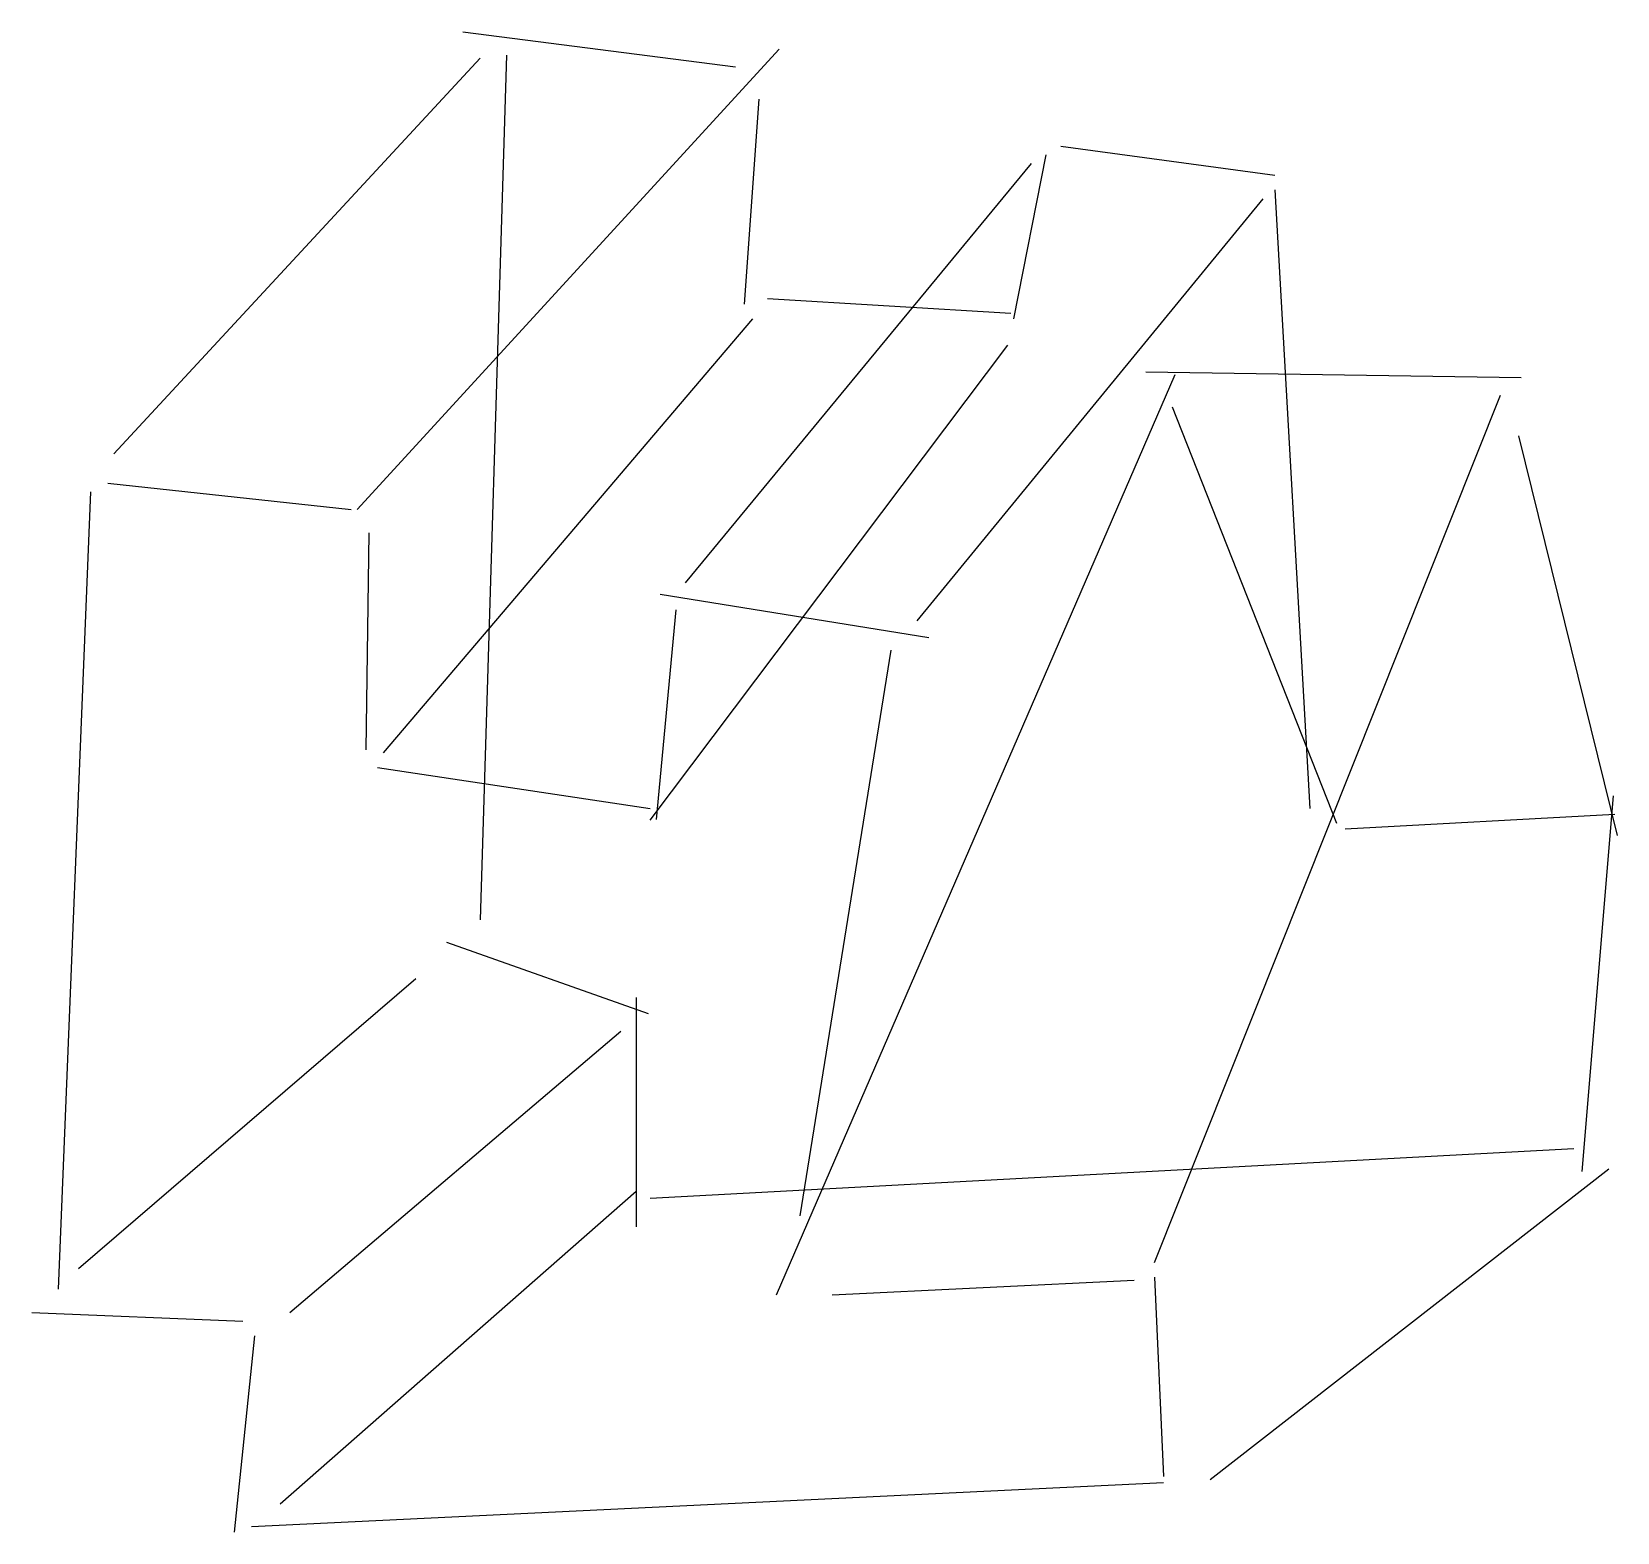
# Model space of a CAD drawing. Header units: metres. Extents: x -118 to 38, y -294 to -146.
import ezdxf

# ---------------------------------------------------------------- set-up
doc = ezdxf.new("R2010")
doc.units = ezdxf.units.M

msp = doc.modelspace()

# ---------------------------------------------------------------- linework, layer by layer
at = {"color": 0, "linetype": 'CONTINUOUS'}
for p, q in [((-75.232808, -146.294006), (-48.476972, -149.746372)), ((-109.46877, -187.722397), (-73.506625, -148.883281)), ((-85.589905, -193.188644), (-44.161514, -148.020189)), ((-70.91735, -148.595584), (-73.506625, -233.466246)), ((-46.175394, -152.911041), (-47.61388, -173.049842)), ((-21.145741, -174.488328), (-17.981073, -158.377287)), ((-16.542587, -157.514196), (4.459306, -160.391167)), ((-53.367823, -200.381073), (-19.419558, -159.240379)), ((-30.639748, -204.121136), (3.308517, -162.692744)), ((4.459306, -161.829653), (7.911672, -222.533754)), ((-45.312303, -172.474448), (-21.433438, -173.912934)), ((-83.000631, -217.067508), (-46.750789, -174.488328)), ((-56.820189, -223.684543), (-21.721136, -177.077603)), ((-44.449211, -270.291483), (-5.322397, -179.954574)), ((-8.199369, -179.666877), (28.625868, -180.242271)), ((-7.336278, -267.126814), (26.611987, -181.968454)), ((-5.610095, -183.119243), (10.500946, -223.97224)), ((28.365898, -185.978915), (38.070345, -225.184881)), ((-110.044164, -190.599369), (-86.1653, -193.188644)), ((-111.770347, -191.462461), (-114.935016, -269.716088)), ((-84.439117, -195.490221), (-84.726814, -216.779811)), ((-55.868703, -201.50603), (-29.472607, -205.775987)), ((-54.315991, -203.058742), (-56.256881, -223.632169)), ((-33.229022, -206.998107), (-42.147634, -262.523659)), ((-83.576025, -218.505994), (-56.820189, -222.533754)), ((37.682167, -221.303102), (34.576744, -258.180001)), ((11.364038, -224.547634), (37.832177, -223.109148)), ((-76.830309, -235.665684), (-57.033237, -242.652886)), ((-112.921136, -267.702208), (-79.835962, -239.220189)), ((-58.19777, -241.100174), (-58.19777, -263.614491)), ((-92.20694, -272.017666), (-59.697161, -244.398738)), ((-56.820189, -260.797476), (33.804416, -255.906625)), ((-1.870032, -288.416404), (37.256782, -257.920505)), ((-93.13378, -290.786943), (-58.19777, -260.12089)), ((-38.982965, -270.291483), (-9.350158, -268.852997)), ((-7.336278, -268.5653), (-6.473186, -288.128707)), ((-117.52429, -272.017666), (-96.810095, -272.880757)), ((-95.659306, -274.319243), (-97.673186, -293.594953)), ((-95.947003, -293.019558), (-6.473186, -288.704101))]:
    msp.add_line(p, q, dxfattribs=at)

doc.saveas('drawing.dxf')
